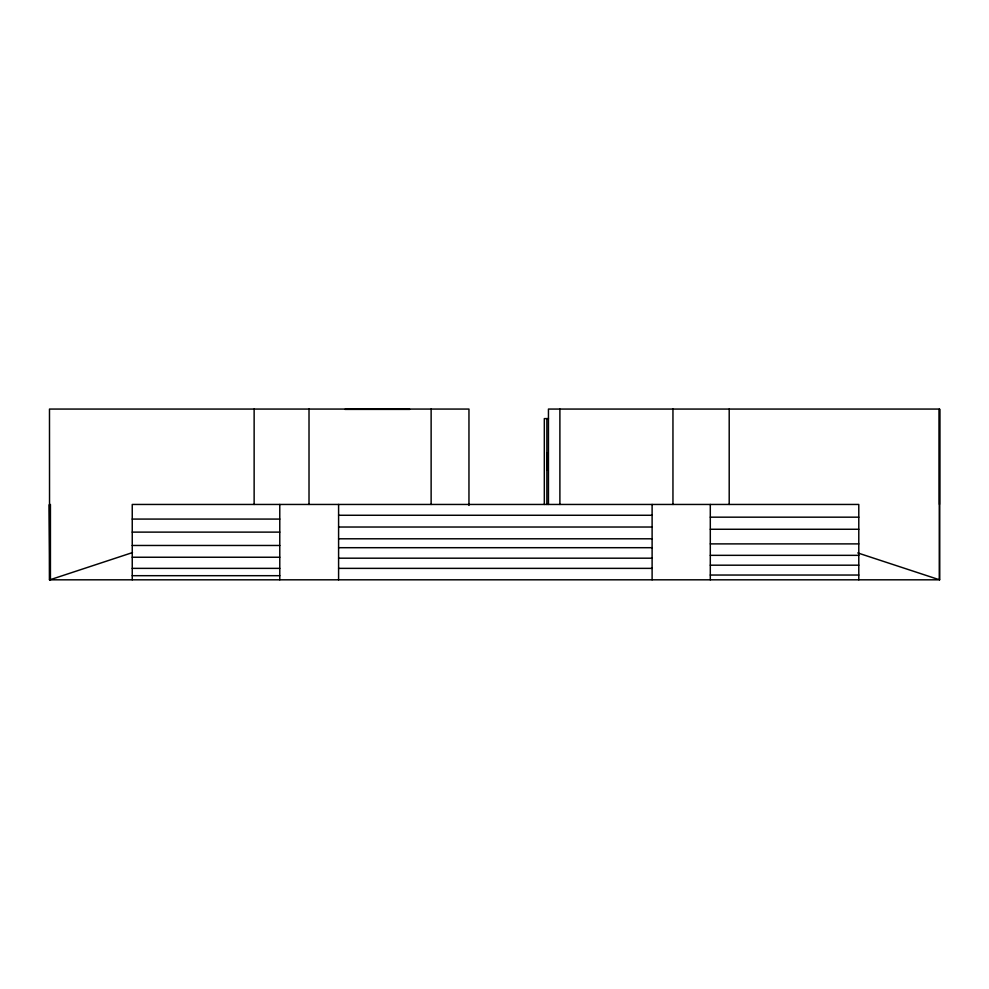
<?xml version="1.0" encoding="UTF-8"?>
<svg xmlns="http://www.w3.org/2000/svg" width="989" height="989" viewBox="0 0 989 989"><rect width="100%" height="100%" fill="white"/><g stroke="black" fill="none" stroke-linecap="round" stroke-linejoin="round"><path stroke-width="1.48" d="M132.501 552.579L49.883 579.814L49.45 504.452L49.574 579.814L49.487 409.063L468.959 409.063L468.959 505.404M344.938 409.384L409.805 409.384M548.45 418.607L544.321 418.607L544.321 504.452M939.463 504.452L939.463 409.063L939.463 579.814M338.597 515.269L652.11 515.269M710.3 517.173L858.786 517.173M132.242 519.077L279.776 519.077M338.597 527.026L652.11 527.026M710.3 529.263L858.786 529.263M132.242 532.119L279.776 532.119M338.597 538.795L652.11 538.795M710.3 543.888L858.786 543.888M132.242 545.471L279.776 545.471M338.597 547.696L652.11 547.696M710.3 555.336L858.786 555.336M132.242 557.24L279.776 557.24M338.597 558.192L652.11 558.192M710.3 565.189L858.786 565.189M132.242 568.366L279.776 568.366M338.597 568.366L652.11 568.366M710.3 575.042L858.786 575.042M132.242 575.685L279.776 575.685M49.487 579.814L939.55 579.814L857.747 552.925M939.55 579.937L939.55 409.063L548.45 409.063L548.45 504.452M858.786 579.814L858.786 504.452L132.242 504.452L132.242 579.814M729.202 409.063L729.202 504.452M710.3 504.452L710.3 579.814M672.953 409.063L672.953 504.452M652.11 504.452L652.11 579.814M559.898 409.063L559.898 504.452M547.177 453.147L547.177 469.775M546.868 418.607L546.868 504.452M431.13 409.063L431.13 504.452M338.597 504.452L338.597 579.814M309.013 409.063L309.013 504.452M279.776 504.452L279.776 579.814M254.136 409.063L254.136 504.452M50.427 504.452L50.427 579.814"/></g></svg>
